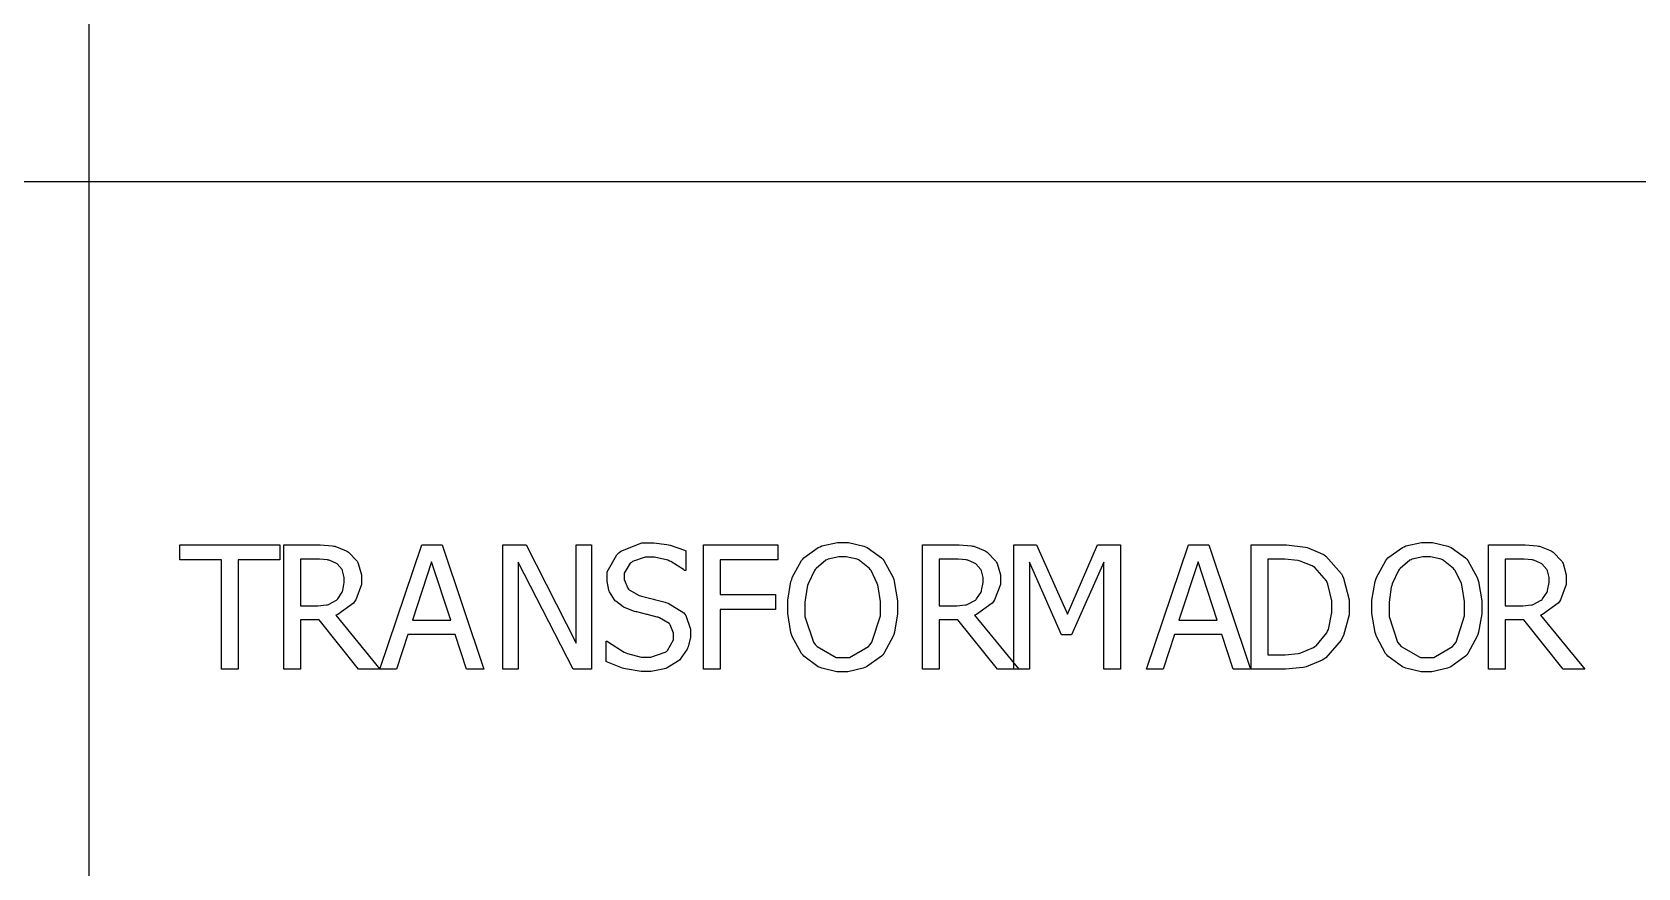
# Model space of a CAD drawing. Header units: millimetres. Extents: x 1974 to 2560, y 1429 to 1567.
# Drawn here: x 2487.988 to 2490.173, y 1530.176 to 1531.313 of the extents above; entities that cross this region are included whole.
import ezdxf

# ---------------------------------------------------------------- set-up
doc = ezdxf.new("R2010")
doc.units = ezdxf.units.MM
doc.layers.add('TEXTO', color=4, linetype='Continuous')

msp = doc.modelspace()

# ---------------------------------------------------------------- linework, layer by layer
at = {"layer": 'TEXTO', "color": 0}
for p, q in [((2488.0651, 1531.9544), (2488.0651, 1515.0586)), ((2507.7976, 1531.1096), (2478.9131, 1531.1096)), ((2488.1888, 1530.5951), (2488.1888, 1530.6151)), ((2488.1888, 1530.6151), (2488.3248, 1530.6151)), ((2488.3248, 1530.6151), (2488.3248, 1530.5951)), ((2488.3303, 1530.4462), (2488.3303, 1530.6151)), ((2488.3303, 1530.6151), (2488.3738, 1530.6151)), ((2488.3738, 1530.6151), (2488.3798, 1530.6151)), ((2488.3798, 1530.6151), (2488.3965, 1530.6138)), ((2488.3965, 1530.6138), (2488.3982, 1530.6135)), ((2488.3982, 1530.6135), (2488.3997, 1530.6133)), ((2488.3997, 1530.6133), (2488.4152, 1530.6071)), ((2488.4152, 1530.6071), (2488.4168, 1530.6061)), ((2488.4168, 1530.6061), (2488.4183, 1530.6052)), ((2488.4183, 1530.6052), (2488.43, 1530.593)), ((2488.4611, 1530.4462), (2488.518, 1530.6151)), ((2488.518, 1530.6151), (2488.5456, 1530.6151)), ((2488.5456, 1530.6151), (2488.6026, 1530.4462)), ((2488.6282, 1530.4462), (2488.6282, 1530.6151)), ((2488.6282, 1530.6151), (2488.6602, 1530.6151)), ((2488.6602, 1530.6151), (2488.728, 1530.4813)), ((2488.728, 1530.4813), (2488.728, 1530.6151)), ((2488.728, 1530.6151), (2488.7491, 1530.6151)), ((2488.7491, 1530.6151), (2488.7491, 1530.4462)), ((2488.7491, 1530.6151), (2488.7491, 1530.6151)), ((2488.7834, 1530.6019), (2488.7862, 1530.6043)), ((2488.7862, 1530.6043), (2488.7888, 1530.6066)), ((2488.7888, 1530.6066), (2488.8174, 1530.6181)), ((2488.8174, 1530.6181), (2488.827, 1530.6181)), ((2488.827, 1530.6181), (2488.8337, 1530.6181)), ((2488.8337, 1530.6181), (2488.8516, 1530.6158)), ((2488.8516, 1530.6158), (2488.8538, 1530.6153)), ((2488.8538, 1530.6153), (2488.8558, 1530.6148)), ((2488.8558, 1530.6148), (2488.8754, 1530.6081)), ((2488.8754, 1530.6081), (2488.8773, 1530.6072)), ((2488.8773, 1530.6072), (2488.8773, 1530.5804)), ((2488.9015, 1530.4462), (2488.9015, 1530.6151)), ((2488.9015, 1530.6151), (2489.0026, 1530.6151)), ((2489.0026, 1530.6151), (2489.0026, 1530.5951)), ((2489.0026, 1530.6151), (2489.0026, 1530.6151)), ((2489.0379, 1530.5976), (2489.0575, 1530.6118)), ((2489.0575, 1530.6118), (2489.0598, 1530.6128)), ((2489.0598, 1530.6128), (2489.0621, 1530.6138)), ((2489.0621, 1530.6138), (2489.0835, 1530.6186)), ((2489.0835, 1530.6186), (2489.0906, 1530.6186)), ((2489.0906, 1530.6186), (2489.0984, 1530.6186)), ((2489.0984, 1530.6186), (2489.1194, 1530.6136)), ((2489.1194, 1530.6136), (2489.1217, 1530.6126)), ((2489.1217, 1530.6126), (2489.1239, 1530.6116)), ((2489.1239, 1530.6116), (2489.1434, 1530.5976)), ((2489.1994, 1530.4462), (2489.1994, 1530.6151)), ((2489.1994, 1530.6151), (2489.243, 1530.6151)), ((2489.243, 1530.6151), (2489.249, 1530.6151)), ((2489.249, 1530.6151), (2489.2657, 1530.6138)), ((2489.2657, 1530.6138), (2489.2674, 1530.6135)), ((2489.2674, 1530.6135), (2489.2689, 1530.6133)), ((2489.2689, 1530.6133), (2489.2845, 1530.6071)), ((2489.2845, 1530.6071), (2489.2859, 1530.6061)), ((2489.2859, 1530.6061), (2489.2874, 1530.6052)), ((2489.2874, 1530.6052), (2489.2992, 1530.593)), ((2489.3237, 1530.4462), (2489.3237, 1530.6151)), ((2489.3237, 1530.6151), (2489.3544, 1530.6151)), ((2489.3544, 1530.6151), (2489.3965, 1530.521)), ((2489.3965, 1530.521), (2489.4373, 1530.6151)), ((2489.4373, 1530.6151), (2489.4684, 1530.6151)), ((2489.4684, 1530.6151), (2489.4684, 1530.4462)), ((2489.4684, 1530.6151), (2489.4684, 1530.6151)), ((2489.504, 1530.4462), (2489.561, 1530.6151)), ((2489.561, 1530.6151), (2489.5887, 1530.6151)), ((2489.5887, 1530.6151), (2489.6455, 1530.4462)), ((2489.6465, 1530.4462), (2489.6465, 1530.6151)), ((2489.6465, 1530.6151), (2489.685, 1530.6151)), ((2489.685, 1530.6151), (2489.6943, 1530.6151)), ((2489.6943, 1530.6151), (2489.7201, 1530.6121)), ((2489.7201, 1530.6121), (2489.7224, 1530.6115)), ((2489.7224, 1530.6115), (2489.7247, 1530.6109)), ((2489.7247, 1530.6109), (2489.7438, 1530.6028)), ((2489.8325, 1530.5976), (2489.8522, 1530.6118)), ((2489.8522, 1530.6118), (2489.8546, 1530.6128)), ((2489.8546, 1530.6128), (2489.8567, 1530.6138)), ((2489.8567, 1530.6138), (2489.8781, 1530.6186)), ((2489.8781, 1530.6186), (2489.8853, 1530.6186)), ((2489.8853, 1530.6186), (2489.8931, 1530.6186)), ((2489.8931, 1530.6186), (2489.9141, 1530.6136)), ((2489.9141, 1530.6136), (2489.9164, 1530.6126)), ((2489.9164, 1530.6126), (2489.9187, 1530.6116)), ((2489.9187, 1530.6116), (2489.9381, 1530.5976)), ((2489.9694, 1530.4462), (2489.9694, 1530.6151)), ((2489.9694, 1530.6151), (2490.013, 1530.6151)), ((2490.013, 1530.6151), (2490.019, 1530.6151)), ((2490.019, 1530.6151), (2490.0357, 1530.6138)), ((2490.0357, 1530.6138), (2490.0373, 1530.6135)), ((2490.0373, 1530.6135), (2490.0389, 1530.6133)), ((2490.0389, 1530.6133), (2490.0544, 1530.6071)), ((2490.0544, 1530.6071), (2490.056, 1530.6061)), ((2490.056, 1530.6061), (2490.0574, 1530.6052)), ((2490.0574, 1530.6052), (2490.0691, 1530.593)), ((2488.2455, 1530.5951), (2488.1888, 1530.5951)), ((2488.2455, 1530.4462), (2488.2455, 1530.5951)), ((2488.3248, 1530.5951), (2488.268, 1530.5951)), ((2488.268, 1530.5951), (2488.268, 1530.4462)), ((2488.375, 1530.5958), (2488.3528, 1530.5958)), ((2488.3528, 1530.5958), (2488.3528, 1530.5321)), ((2488.3786, 1530.5958), (2488.375, 1530.5958)), ((2488.3896, 1530.5948), (2488.3786, 1530.5958)), ((2488.3907, 1530.5945), (2488.3896, 1530.5948)), ((2488.3918, 1530.5943), (2488.3907, 1530.5945)), ((2488.401, 1530.5905), (2488.3918, 1530.5943)), ((2488.4019, 1530.59), (2488.401, 1530.5905)), ((2488.4027, 1530.5894), (2488.4019, 1530.59)), ((2488.4095, 1530.5817), (2488.4027, 1530.5894)), ((2488.4099, 1530.5807), (2488.4095, 1530.5817)), ((2488.43, 1530.593), (2488.4309, 1530.5914)), ((2488.4309, 1530.5914), (2488.4316, 1530.59)), ((2488.4316, 1530.59), (2488.436, 1530.5745)), ((2488.5312, 1530.5921), (2488.5053, 1530.5126)), ((2488.5573, 1530.5126), (2488.5312, 1530.5921)), ((2488.7239, 1530.4462), (2488.6492, 1530.5918)), ((2488.6492, 1530.5918), (2488.6492, 1530.4462)), ((2488.7701, 1530.5784), (2488.7834, 1530.6019)), ((2488.8014, 1530.5903), (2488.7935, 1530.5768)), ((2488.8031, 1530.5914), (2488.8014, 1530.5903)), ((2488.8047, 1530.5927), (2488.8031, 1530.5914)), ((2488.822, 1530.5987), (2488.8047, 1530.5927)), ((2488.8284, 1530.5987), (2488.822, 1530.5987)), ((2488.8345, 1530.5987), (2488.8284, 1530.5987)), ((2488.8527, 1530.5943), (2488.8345, 1530.5987)), ((2488.8548, 1530.5933), (2488.8527, 1530.5943)), ((2488.8568, 1530.5924), (2488.8548, 1530.5933)), ((2488.8741, 1530.5817), (2488.8568, 1530.5924)), ((2488.8755, 1530.5804), (2488.8741, 1530.5817)), ((2489.0026, 1530.5951), (2488.9239, 1530.5951)), ((2488.9239, 1530.5951), (2488.9239, 1530.5475)), ((2489.0221, 1530.5707), (2489.0347, 1530.5938)), ((2489.0347, 1530.5938), (2489.0363, 1530.5957)), ((2489.0363, 1530.5957), (2489.0379, 1530.5976)), ((2489.0532, 1530.5817), (2489.0521, 1530.5804)), ((2489.0544, 1530.5833), (2489.0532, 1530.5817)), ((2489.0678, 1530.5943), (2489.0544, 1530.5833)), ((2489.0693, 1530.5949), (2489.0678, 1530.5943)), ((2489.0708, 1530.5957), (2489.0693, 1530.5949)), ((2489.0853, 1530.5992), (2489.0708, 1530.5957)), ((2489.0908, 1530.5992), (2489.0853, 1530.5992)), ((2489.0956, 1530.5992), (2489.0908, 1530.5992)), ((2489.1104, 1530.5956), (2489.0956, 1530.5992)), ((2489.112, 1530.5948), (2489.1104, 1530.5956)), ((2489.1135, 1530.5942), (2489.112, 1530.5948)), ((2489.127, 1530.5832), (2489.1135, 1530.5942)), ((2489.1282, 1530.5817), (2489.127, 1530.5832)), ((2489.1293, 1530.5804), (2489.1282, 1530.5817)), ((2489.1434, 1530.5976), (2489.1451, 1530.5957)), ((2489.1451, 1530.5957), (2489.1466, 1530.5938)), ((2489.1451, 1530.5957), (2489.1451, 1530.5957)), ((2489.1466, 1530.5938), (2489.1591, 1530.571)), ((2489.2441, 1530.5958), (2489.2219, 1530.5958)), ((2489.2219, 1530.5958), (2489.2219, 1530.5321)), ((2489.2477, 1530.5958), (2489.2441, 1530.5958)), ((2489.2588, 1530.5948), (2489.2477, 1530.5958)), ((2489.2598, 1530.5945), (2489.2588, 1530.5948)), ((2489.2609, 1530.5943), (2489.2598, 1530.5945)), ((2489.2702, 1530.5905), (2489.2609, 1530.5943)), ((2489.271, 1530.59), (2489.2702, 1530.5905)), ((2489.2719, 1530.5894), (2489.271, 1530.59)), ((2489.2785, 1530.5817), (2489.2719, 1530.5894)), ((2489.2791, 1530.5807), (2489.2785, 1530.5817)), ((2489.2992, 1530.593), (2489.3, 1530.5914)), ((2489.3, 1530.5914), (2489.3008, 1530.59)), ((2489.3008, 1530.59), (2489.3052, 1530.5745)), ((2489.3884, 1530.4927), (2489.3447, 1530.5917)), ((2489.3447, 1530.5917), (2489.3447, 1530.4462)), ((2489.446, 1530.5917), (2489.402, 1530.4927)), ((2489.446, 1530.4462), (2489.446, 1530.5917)), ((2489.5743, 1530.5921), (2489.5482, 1530.5126)), ((2489.6003, 1530.5126), (2489.5743, 1530.5921)), ((2489.6862, 1530.5958), (2489.6691, 1530.5958)), ((2489.6691, 1530.5958), (2489.6691, 1530.4654)), ((2489.6921, 1530.5958), (2489.6862, 1530.5958)), ((2489.7098, 1530.5938), (2489.6921, 1530.5958)), ((2489.7116, 1530.5934), (2489.7098, 1530.5938)), ((2489.7132, 1530.593), (2489.7116, 1530.5934)), ((2489.7292, 1530.5866), (2489.7132, 1530.593)), ((2489.7307, 1530.5856), (2489.7292, 1530.5866)), ((2489.7328, 1530.5843), (2489.7307, 1530.5856)), ((2489.7488, 1530.5664), (2489.7328, 1530.5843)), ((2489.7438, 1530.6028), (2489.7455, 1530.6017)), ((2489.7455, 1530.6017), (2489.7482, 1530.6)), ((2489.7482, 1530.6), (2489.7692, 1530.576)), ((2489.8168, 1530.5707), (2489.8294, 1530.5938)), ((2489.8294, 1530.5938), (2489.831, 1530.5957)), ((2489.831, 1530.5957), (2489.8325, 1530.5976)), ((2489.8479, 1530.5817), (2489.8467, 1530.5804)), ((2489.849, 1530.5833), (2489.8479, 1530.5817)), ((2489.8625, 1530.5943), (2489.849, 1530.5833)), ((2489.8641, 1530.5949), (2489.8625, 1530.5943)), ((2489.8655, 1530.5957), (2489.8641, 1530.5949)), ((2489.88, 1530.5992), (2489.8655, 1530.5957)), ((2489.8854, 1530.5992), (2489.88, 1530.5992)), ((2489.8902, 1530.5992), (2489.8854, 1530.5992)), ((2489.9051, 1530.5956), (2489.8902, 1530.5992)), ((2489.9067, 1530.5948), (2489.9051, 1530.5956)), ((2489.9083, 1530.5942), (2489.9067, 1530.5948)), ((2489.9217, 1530.5832), (2489.9083, 1530.5942)), ((2489.9228, 1530.5817), (2489.9217, 1530.5832)), ((2489.9239, 1530.5804), (2489.9228, 1530.5817)), ((2489.9381, 1530.5976), (2489.9397, 1530.5957)), ((2489.9397, 1530.5957), (2489.9413, 1530.5938)), ((2489.9397, 1530.5957), (2489.9397, 1530.5957)), ((2489.9413, 1530.5938), (2489.9538, 1530.571)), ((2490.0142, 1530.5958), (2489.9918, 1530.5958)), ((2489.9918, 1530.5958), (2489.9918, 1530.5321)), ((2490.0177, 1530.5958), (2490.0142, 1530.5958)), ((2490.0288, 1530.5948), (2490.0177, 1530.5958)), ((2490.0299, 1530.5945), (2490.0288, 1530.5948)), ((2490.0309, 1530.5943), (2490.0299, 1530.5945)), ((2490.0401, 1530.5905), (2490.0309, 1530.5943)), ((2490.041, 1530.59), (2490.0401, 1530.5905)), ((2490.0419, 1530.5894), (2490.041, 1530.59)), ((2490.0486, 1530.5817), (2490.0419, 1530.5894)), ((2490.0491, 1530.5807), (2490.0486, 1530.5817)), ((2490.0691, 1530.593), (2490.07, 1530.5914)), ((2490.07, 1530.5914), (2490.0708, 1530.59)), ((2490.0708, 1530.59), (2490.0751, 1530.5745)), ((2488.4103, 1530.5797), (2488.4099, 1530.5807)), ((2488.4126, 1530.5709), (2488.4103, 1530.5797)), ((2488.4106, 1530.5533), (2488.4126, 1530.5641)), ((2488.4126, 1530.5676), (2488.4126, 1530.5709)), ((2488.4126, 1530.5641), (2488.4126, 1530.5676)), ((2488.4126, 1530.5676), (2488.4126, 1530.5676)), ((2488.436, 1530.5615), (2488.4282, 1530.5403)), ((2488.436, 1530.5745), (2488.436, 1530.5692)), ((2488.436, 1530.5692), (2488.436, 1530.5615)), ((2488.7701, 1530.5698), (2488.7701, 1530.5784)), ((2488.7701, 1530.5658), (2488.7701, 1530.5698)), ((2488.7726, 1530.5537), (2488.7701, 1530.5658)), ((2488.7935, 1530.5768), (2488.7935, 1530.5722)), ((2488.7935, 1530.5722), (2488.7935, 1530.5679)), ((2488.7935, 1530.5679), (2488.7981, 1530.5561)), ((2488.8773, 1530.5804), (2488.8755, 1530.5804)), ((2489.016, 1530.5399), (2489.0203, 1530.5653)), ((2489.0203, 1530.5653), (2489.0213, 1530.5679)), ((2489.0213, 1530.5679), (2489.0221, 1530.5707)), ((2489.0429, 1530.56), (2489.0422, 1530.5579)), ((2489.0435, 1530.5622), (2489.0429, 1530.56)), ((2489.0521, 1530.5804), (2489.0435, 1530.5622)), ((2489.1377, 1530.5625), (2489.1293, 1530.5804)), ((2489.1384, 1530.5603), (2489.1377, 1530.5625)), ((2489.1389, 1530.5581), (2489.1384, 1530.5603)), ((2489.1591, 1530.571), (2489.1601, 1530.5681)), ((2489.1601, 1530.5681), (2489.1609, 1530.5655)), ((2489.1609, 1530.5655), (2489.1653, 1530.5393)), ((2489.2795, 1530.5797), (2489.2791, 1530.5807)), ((2489.2817, 1530.5709), (2489.2795, 1530.5797)), ((2489.2797, 1530.5533), (2489.2817, 1530.5641)), ((2489.2817, 1530.5676), (2489.2817, 1530.5709)), ((2489.2817, 1530.5641), (2489.2817, 1530.5676)), ((2489.2817, 1530.5676), (2489.2817, 1530.5676)), ((2489.3052, 1530.5615), (2489.2973, 1530.5403)), ((2489.3052, 1530.5745), (2489.3052, 1530.5692)), ((2489.3052, 1530.5692), (2489.3052, 1530.5615)), ((2489.7499, 1530.5641), (2489.7488, 1530.5664)), ((2489.7509, 1530.5619), (2489.7499, 1530.5641)), ((2489.7563, 1530.5391), (2489.7509, 1530.5619)), ((2489.7692, 1530.576), (2489.7707, 1530.573)), ((2489.7707, 1530.573), (2489.7722, 1530.5701)), ((2489.7722, 1530.5701), (2489.7798, 1530.5404)), ((2489.8107, 1530.5399), (2489.8151, 1530.5653)), ((2489.8151, 1530.5653), (2489.816, 1530.5679)), ((2489.816, 1530.5679), (2489.8168, 1530.5707)), ((2489.8377, 1530.56), (2489.837, 1530.5579)), ((2489.8382, 1530.5622), (2489.8377, 1530.56)), ((2489.8467, 1530.5804), (2489.8382, 1530.5622)), ((2489.9324, 1530.5625), (2489.9239, 1530.5804)), ((2489.9331, 1530.5603), (2489.9324, 1530.5625)), ((2489.9336, 1530.5581), (2489.9331, 1530.5603)), ((2489.9538, 1530.571), (2489.9548, 1530.5681)), ((2489.9548, 1530.5681), (2489.9557, 1530.5655)), ((2489.9557, 1530.5655), (2489.9601, 1530.5393)), ((2490.0494, 1530.5797), (2490.0491, 1530.5807)), ((2490.0517, 1530.5709), (2490.0494, 1530.5797)), ((2490.0498, 1530.5533), (2490.0517, 1530.5641)), ((2490.0517, 1530.5676), (2490.0517, 1530.5709)), ((2490.0517, 1530.5641), (2490.0517, 1530.5676)), ((2490.0517, 1530.5676), (2490.0517, 1530.5676)), ((2490.0751, 1530.5615), (2490.0673, 1530.5403)), ((2490.0751, 1530.5745), (2490.0751, 1530.5692)), ((2490.0751, 1530.5692), (2490.0751, 1530.5615)), ((2488.3911, 1530.534), (2488.4021, 1530.5399)), ((2488.4021, 1530.5399), (2488.403, 1530.5408)), ((2488.403, 1530.5408), (2488.4038, 1530.5416)), ((2488.4038, 1530.5416), (2488.4098, 1530.551)), ((2488.4098, 1530.551), (2488.4102, 1530.5522)), ((2488.4102, 1530.5522), (2488.4106, 1530.5533)), ((2488.4266, 1530.5381), (2488.4249, 1530.5361)), ((2488.4282, 1530.5403), (2488.4266, 1530.5381)), ((2488.7731, 1530.5524), (2488.7726, 1530.5537)), ((2488.7735, 1530.5512), (2488.7731, 1530.5524)), ((2488.7803, 1530.5403), (2488.7735, 1530.5512)), ((2488.7811, 1530.5393), (2488.7803, 1530.5403)), ((2488.7819, 1530.5385), (2488.7811, 1530.5393)), ((2488.7922, 1530.5307), (2488.7819, 1530.5385)), ((2488.7981, 1530.5561), (2488.7991, 1530.555)), ((2488.7991, 1530.555), (2488.8, 1530.554)), ((2488.8, 1530.554), (2488.8138, 1530.5462)), ((2488.8138, 1530.5462), (2488.8156, 1530.5458)), ((2488.8156, 1530.5458), (2488.8168, 1530.5455)), ((2488.8168, 1530.5455), (2488.8314, 1530.5419)), ((2488.8314, 1530.5419), (2488.8331, 1530.5414)), ((2488.8331, 1530.5414), (2488.8347, 1530.541)), ((2488.8347, 1530.541), (2488.849, 1530.5373)), ((2488.9239, 1530.5475), (2488.9993, 1530.5475)), ((2488.9993, 1530.5475), (2488.9993, 1530.5275)), ((2489.016, 1530.5305), (2489.016, 1530.5399)), ((2489.0422, 1530.5579), (2489.0393, 1530.5374)), ((2489.142, 1530.538), (2489.1389, 1530.5581)), ((2489.142, 1530.5305), (2489.142, 1530.538)), ((2489.1653, 1530.5393), (2489.1653, 1530.5305)), ((2489.2602, 1530.534), (2489.2712, 1530.5399)), ((2489.2712, 1530.5399), (2489.2721, 1530.5408)), ((2489.2721, 1530.5408), (2489.2729, 1530.5416)), ((2489.2729, 1530.5416), (2489.279, 1530.551)), ((2489.279, 1530.551), (2489.2793, 1530.5522)), ((2489.2793, 1530.5522), (2489.2797, 1530.5533)), ((2489.2957, 1530.5381), (2489.2941, 1530.5361)), ((2489.2973, 1530.5403), (2489.2957, 1530.5381)), ((2489.7563, 1530.5308), (2489.7563, 1530.5391)), ((2489.7798, 1530.5404), (2489.7798, 1530.5304)), ((2489.8107, 1530.5305), (2489.8107, 1530.5399)), ((2489.837, 1530.5579), (2489.8341, 1530.5374)), ((2489.9367, 1530.538), (2489.9336, 1530.5581)), ((2489.9367, 1530.5305), (2489.9367, 1530.538)), ((2489.9601, 1530.5393), (2489.9601, 1530.5305)), ((2490.0303, 1530.534), (2490.0411, 1530.5399)), ((2490.0411, 1530.5399), (2490.0421, 1530.5408)), ((2490.0421, 1530.5408), (2490.0428, 1530.5416)), ((2490.0428, 1530.5416), (2490.049, 1530.551)), ((2490.049, 1530.551), (2490.0494, 1530.5522)), ((2490.0494, 1530.5522), (2490.0498, 1530.5533)), ((2490.0658, 1530.5381), (2490.0641, 1530.5361)), ((2490.0673, 1530.5403), (2490.0658, 1530.5381)), ((2488.3528, 1530.5321), (2488.3725, 1530.5321)), ((2488.3725, 1530.5321), (2488.3767, 1530.5321)), ((2488.3767, 1530.5321), (2488.3885, 1530.5335)), ((2488.3885, 1530.5335), (2488.3898, 1530.5337)), ((2488.3898, 1530.5337), (2488.3911, 1530.534)), ((2488.4036, 1530.5207), (2488.4009, 1530.5196)), ((2488.4009, 1530.5196), (2488.4611, 1530.4462)), ((2488.4009, 1530.5196), (2488.4009, 1530.5196)), ((2488.4249, 1530.5361), (2488.4036, 1530.5207)), ((2488.7934, 1530.5301), (2488.7922, 1530.5307)), ((2488.7945, 1530.5296), (2488.7934, 1530.5301)), ((2488.8076, 1530.5247), (2488.7945, 1530.5296)), ((2488.809, 1530.5243), (2488.8076, 1530.5247)), ((2488.8106, 1530.5239), (2488.809, 1530.5243)), ((2488.8242, 1530.5206), (2488.8106, 1530.5239)), ((2488.8252, 1530.5203), (2488.8242, 1530.5206)), ((2488.8263, 1530.5201), (2488.8252, 1530.5203)), ((2488.8383, 1530.517), (2488.8263, 1530.5201)), ((2488.8396, 1530.5167), (2488.8383, 1530.517)), ((2488.8414, 1530.5161), (2488.8396, 1530.5167)), ((2488.8545, 1530.5083), (2488.8414, 1530.5161)), ((2488.849, 1530.5373), (2488.8502, 1530.5369)), ((2488.8502, 1530.5369), (2488.853, 1530.536)), ((2488.853, 1530.536), (2488.8744, 1530.5227)), ((2488.8744, 1530.5227), (2488.8758, 1530.5208)), ((2488.8758, 1530.5208), (2488.8771, 1530.5191)), ((2488.8771, 1530.5191), (2488.8838, 1530.5004)), ((2488.9993, 1530.5275), (2488.9239, 1530.5275)), ((2488.9239, 1530.5275), (2488.9239, 1530.4462)), ((2489.016, 1530.522), (2489.016, 1530.5305)), ((2489.0203, 1530.4962), (2489.016, 1530.522)), ((2489.0393, 1530.5374), (2489.0393, 1530.5305)), ((2489.0393, 1530.5305), (2489.0393, 1530.5178)), ((2489.0393, 1530.5178), (2489.051, 1530.4827)), ((2489.1304, 1530.4827), (2489.142, 1530.5186)), ((2489.142, 1530.5186), (2489.142, 1530.5305)), ((2489.142, 1530.5305), (2489.142, 1530.5305)), ((2489.1653, 1530.5213), (2489.161, 1530.4963)), ((2489.1653, 1530.5305), (2489.1653, 1530.5213)), ((2489.2219, 1530.5321), (2489.2417, 1530.5321)), ((2489.2417, 1530.5321), (2489.2459, 1530.5321)), ((2489.2459, 1530.5321), (2489.2576, 1530.5335)), ((2489.2576, 1530.5335), (2489.259, 1530.5337)), ((2489.259, 1530.5337), (2489.2602, 1530.534)), ((2489.2728, 1530.5207), (2489.2702, 1530.5196)), ((2489.2702, 1530.5196), (2489.3302, 1530.4462)), ((2489.2702, 1530.5196), (2489.2702, 1530.5196)), ((2489.2941, 1530.5361), (2489.2728, 1530.5207)), ((2489.7514, 1530.5001), (2489.7563, 1530.5232)), ((2489.7563, 1530.5232), (2489.7563, 1530.5308)), ((2489.7563, 1530.5308), (2489.7563, 1530.5308)), ((2489.7798, 1530.52), (2489.7719, 1530.4918)), ((2489.7798, 1530.5304), (2489.7798, 1530.52)), ((2489.7798, 1530.5304), (2489.7798, 1530.5304)), ((2489.8107, 1530.522), (2489.8107, 1530.5305)), ((2489.8151, 1530.4962), (2489.8107, 1530.522)), ((2489.8341, 1530.5374), (2489.8341, 1530.5305)), ((2489.8341, 1530.5305), (2489.8341, 1530.5178)), ((2489.8341, 1530.5178), (2489.8457, 1530.4827)), ((2489.9251, 1530.4827), (2489.9367, 1530.5186)), ((2489.9367, 1530.5186), (2489.9367, 1530.5305)), ((2489.9367, 1530.5305), (2489.9367, 1530.5305)), ((2489.9601, 1530.5213), (2489.9557, 1530.4963)), ((2489.9601, 1530.5305), (2489.9601, 1530.5213)), ((2489.9918, 1530.5321), (2490.0116, 1530.5321)), ((2490.0116, 1530.5321), (2490.0159, 1530.5321)), ((2490.0159, 1530.5321), (2490.0276, 1530.5335)), ((2490.0276, 1530.5335), (2490.029, 1530.5337)), ((2490.029, 1530.5337), (2490.0303, 1530.534)), ((2490.0427, 1530.5207), (2490.0401, 1530.5196)), ((2490.0401, 1530.5196), (2490.1002, 1530.4462)), ((2490.0401, 1530.5196), (2490.0401, 1530.5196)), ((2490.0641, 1530.5361), (2490.0427, 1530.5207)), ((2488.3784, 1530.5134), (2488.3528, 1530.5134)), ((2488.3528, 1530.5134), (2488.3528, 1530.4462)), ((2488.4319, 1530.4462), (2488.3784, 1530.5134)), ((2488.5053, 1530.5126), (2488.5573, 1530.5126)), ((2488.5053, 1530.5126), (2488.5053, 1530.5126)), ((2488.8554, 1530.5072), (2488.8545, 1530.5083)), ((2488.8561, 1530.5062), (2488.8554, 1530.5072)), ((2488.8604, 1530.4949), (2488.8561, 1530.5062)), ((2488.8604, 1530.4908), (2488.8604, 1530.4949)), ((2488.8838, 1530.5004), (2488.8838, 1530.4942)), ((2488.8838, 1530.4942), (2488.8838, 1530.4894)), ((2489.0212, 1530.4934), (2489.0203, 1530.4962)), ((2489.161, 1530.4963), (2489.1601, 1530.4934)), ((2489.2475, 1530.5134), (2489.2219, 1530.5134)), ((2489.2219, 1530.5134), (2489.2219, 1530.4462)), ((2489.3011, 1530.4462), (2489.2475, 1530.5134)), ((2489.5482, 1530.5126), (2489.6003, 1530.5126)), ((2489.5482, 1530.5126), (2489.5482, 1530.5126)), ((2489.7348, 1530.478), (2489.7494, 1530.4957)), ((2489.7494, 1530.4957), (2489.7504, 1530.4978)), ((2489.7504, 1530.4978), (2489.7514, 1530.5001)), ((2489.816, 1530.4934), (2489.8151, 1530.4962)), ((2489.9557, 1530.4963), (2489.9549, 1530.4934)), ((2490.0175, 1530.5134), (2489.9918, 1530.5134)), ((2489.9918, 1530.5134), (2489.9918, 1530.4462)), ((2490.0711, 1530.4462), (2490.0175, 1530.5134)), ((2488.4989, 1530.4934), (2488.4837, 1530.4462)), ((2488.5636, 1530.4934), (2488.4989, 1530.4934)), ((2488.5788, 1530.4462), (2488.5636, 1530.4934)), ((2488.7688, 1530.4563), (2488.7688, 1530.4844)), ((2488.7688, 1530.4844), (2488.7704, 1530.4844)), ((2488.7704, 1530.4844), (2488.7722, 1530.4827)), ((2488.7722, 1530.4827), (2488.7932, 1530.4692)), ((2488.8524, 1530.4716), (2488.8604, 1530.486)), ((2488.8604, 1530.486), (2488.8604, 1530.4908)), ((2488.8791, 1530.4732), (2488.8697, 1530.4596)), ((2488.8797, 1530.4747), (2488.8791, 1530.4732)), ((2488.8804, 1530.4764), (2488.8797, 1530.4747)), ((2488.8838, 1530.4894), (2488.8804, 1530.4764)), ((2489.0221, 1530.4906), (2489.0212, 1530.4934)), ((2489.0345, 1530.4676), (2489.0221, 1530.4906)), ((2489.051, 1530.4827), (2489.0533, 1530.4796)), ((2489.0533, 1530.4796), (2489.0557, 1530.4768)), ((2489.0557, 1530.4768), (2489.0819, 1530.462)), ((2489.1001, 1530.462), (2489.1258, 1530.4768)), ((2489.1258, 1530.4768), (2489.1281, 1530.4796)), ((2489.1281, 1530.4796), (2489.1304, 1530.4827)), ((2489.1592, 1530.4908), (2489.1468, 1530.4676)), ((2489.1601, 1530.4934), (2489.1592, 1530.4908)), ((2489.402, 1530.4927), (2489.3884, 1530.4927)), ((2489.5421, 1530.4934), (2489.5267, 1530.4462)), ((2489.6066, 1530.4934), (2489.5421, 1530.4934)), ((2489.6219, 1530.4462), (2489.6066, 1530.4934)), ((2489.7142, 1530.4682), (2489.7314, 1530.4756)), ((2489.7314, 1530.4756), (2489.7329, 1530.4767)), ((2489.7329, 1530.4767), (2489.7348, 1530.478)), ((2489.7688, 1530.4856), (2489.7478, 1530.4614)), ((2489.7704, 1530.4887), (2489.7688, 1530.4856)), ((2489.7719, 1530.4918), (2489.7704, 1530.4887)), ((2489.8167, 1530.4906), (2489.816, 1530.4934)), ((2489.8292, 1530.4676), (2489.8167, 1530.4906)), ((2489.8457, 1530.4827), (2489.8481, 1530.4796)), ((2489.8481, 1530.4796), (2489.8503, 1530.4768)), ((2489.8503, 1530.4768), (2489.8766, 1530.462)), ((2489.8948, 1530.462), (2489.9205, 1530.4768)), ((2489.9205, 1530.4768), (2489.9228, 1530.4796)), ((2489.9228, 1530.4796), (2489.9251, 1530.4827)), ((2489.954, 1530.4908), (2489.9414, 1530.4676)), ((2489.9549, 1530.4934), (2489.954, 1530.4908)), ((2488.7707, 1530.4554), (2488.7688, 1530.4563)), ((2488.7909, 1530.4475), (2488.7707, 1530.4554)), ((2488.7932, 1530.4692), (2488.7957, 1530.4682)), ((2488.7957, 1530.4682), (2488.798, 1530.4673)), ((2488.798, 1530.4673), (2488.8165, 1530.4625)), ((2488.8165, 1530.4625), (2488.8227, 1530.4625)), ((2488.8227, 1530.4625), (2488.8297, 1530.4625)), ((2488.8297, 1530.4625), (2488.8492, 1530.469)), ((2488.8492, 1530.469), (2488.8509, 1530.4703)), ((2488.8509, 1530.4703), (2488.8524, 1530.4716)), ((2488.8671, 1530.4573), (2488.8517, 1530.4478)), ((2488.8685, 1530.4585), (2488.8671, 1530.4573)), ((2488.8697, 1530.4596), (2488.8685, 1530.4585)), ((2489.0362, 1530.4657), (2489.0345, 1530.4676)), ((2489.0378, 1530.4639), (2489.0362, 1530.4657)), ((2489.0575, 1530.4494), (2489.0378, 1530.4639)), ((2489.0819, 1530.462), (2489.0908, 1530.462)), ((2489.0908, 1530.462), (2489.1001, 1530.462)), ((2489.1434, 1530.4637), (2489.1232, 1530.4492)), ((2489.1451, 1530.4657), (2489.1434, 1530.4637)), ((2489.1468, 1530.4676), (2489.1451, 1530.4657)), ((2489.6691, 1530.4654), (2489.6862, 1530.4654)), ((2489.6862, 1530.4654), (2489.6926, 1530.4654)), ((2489.6926, 1530.4654), (2489.7104, 1530.4675)), ((2489.7104, 1530.4675), (2489.7123, 1530.4678)), ((2489.7123, 1530.4678), (2489.7142, 1530.4682)), ((2489.743, 1530.4583), (2489.7214, 1530.4494)), ((2489.7452, 1530.4597), (2489.743, 1530.4583)), ((2489.7478, 1530.4614), (2489.7452, 1530.4597)), ((2489.8309, 1530.4657), (2489.8292, 1530.4676)), ((2489.8325, 1530.4639), (2489.8309, 1530.4657)), ((2489.8522, 1530.4494), (2489.8325, 1530.4639)), ((2489.8766, 1530.462), (2489.8854, 1530.462)), ((2489.8854, 1530.462), (2489.8948, 1530.462)), ((2489.938, 1530.4637), (2489.9179, 1530.4492)), ((2489.9397, 1530.4657), (2489.938, 1530.4637)), ((2489.9414, 1530.4676), (2489.9397, 1530.4657)), ((2488.268, 1530.4462), (2488.2455, 1530.4462)), ((2488.268, 1530.4462), (2488.268, 1530.4462)), ((2488.3528, 1530.4462), (2488.3303, 1530.4462)), ((2488.4611, 1530.4462), (2488.4319, 1530.4462)), ((2488.4837, 1530.4462), (2488.4611, 1530.4462)), ((2488.4837, 1530.4462), (2488.4837, 1530.4462)), ((2488.6026, 1530.4462), (2488.5788, 1530.4462)), ((2488.6492, 1530.4462), (2488.6282, 1530.4462)), ((2488.7491, 1530.4462), (2488.7239, 1530.4462)), ((2488.7931, 1530.4469), (2488.7909, 1530.4475)), ((2488.7952, 1530.4463), (2488.7931, 1530.4469)), ((2488.8165, 1530.4431), (2488.7952, 1530.4463)), ((2488.8244, 1530.4431), (2488.8165, 1530.4431)), ((2488.8302, 1530.4431), (2488.8244, 1530.4431)), ((2488.8244, 1530.4431), (2488.8244, 1530.4431)), ((2488.8483, 1530.4465), (2488.8302, 1530.4431)), ((2488.8501, 1530.4471), (2488.8483, 1530.4465)), ((2488.8517, 1530.4478), (2488.8501, 1530.4471)), ((2488.9239, 1530.4462), (2488.9015, 1530.4462)), ((2489.0598, 1530.4485), (2489.0575, 1530.4494)), ((2489.0621, 1530.4475), (2489.0598, 1530.4485)), ((2489.0829, 1530.4426), (2489.0621, 1530.4475)), ((2489.0906, 1530.4426), (2489.0829, 1530.4426)), ((2489.0976, 1530.4426), (2489.0906, 1530.4426)), ((2489.1186, 1530.4474), (2489.0976, 1530.4426)), ((2489.1209, 1530.4482), (2489.1186, 1530.4474)), ((2489.1232, 1530.4492), (2489.1209, 1530.4482)), ((2489.2219, 1530.4462), (2489.1994, 1530.4462)), ((2489.3302, 1530.4462), (2489.3011, 1530.4462)), ((2489.3447, 1530.4462), (2489.3237, 1530.4462)), ((2489.4684, 1530.4462), (2489.446, 1530.4462)), ((2489.5267, 1530.4462), (2489.504, 1530.4462)), ((2489.5267, 1530.4462), (2489.5267, 1530.4462)), ((2489.6455, 1530.4462), (2489.6219, 1530.4462)), ((2489.6855, 1530.4462), (2489.6465, 1530.4462)), ((2489.6933, 1530.4462), (2489.6855, 1530.4462)), ((2489.717, 1530.4485), (2489.6933, 1530.4462)), ((2489.7192, 1530.4489), (2489.717, 1530.4485)), ((2489.7214, 1530.4494), (2489.7192, 1530.4489)), ((2489.8545, 1530.4485), (2489.8522, 1530.4494)), ((2489.8567, 1530.4475), (2489.8545, 1530.4485)), ((2489.8775, 1530.4426), (2489.8567, 1530.4475)), ((2489.8853, 1530.4426), (2489.8775, 1530.4426)), ((2489.8923, 1530.4426), (2489.8853, 1530.4426)), ((2489.9133, 1530.4474), (2489.8923, 1530.4426)), ((2489.9157, 1530.4482), (2489.9133, 1530.4474)), ((2489.9179, 1530.4492), (2489.9157, 1530.4482)), ((2489.9918, 1530.4462), (2489.9694, 1530.4462)), ((2490.1002, 1530.4462), (2490.0711, 1530.4462))]:
    msp.add_line(p, q, dxfattribs=at)

doc.saveas('drawing.dxf')
